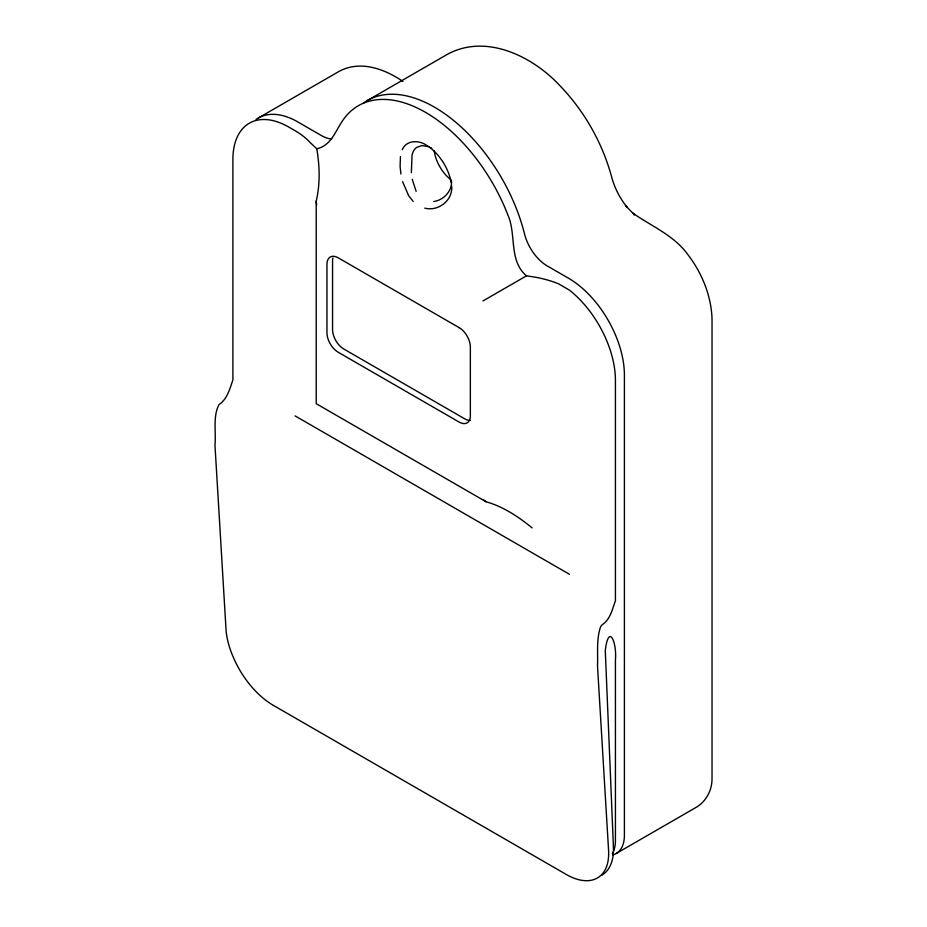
<?xml version="1.0" encoding="UTF-8"?>
<svg xmlns="http://www.w3.org/2000/svg" width="927" height="927" viewBox="0 0 927 927"><rect width="100%" height="100%" fill="white"/><g stroke="black" fill="none" stroke-linecap="round" stroke-linejoin="round"><path stroke-width="1.39" d="M451.692 186.176C452.967 200.313 438.286 211.692 424.821 208.158M532.156 527.892C518.274 516.629 503.338 506.652 486.015 501.727L316.223 403.697L316.223 201.171C320.255 183.882 319.757 166.211 316.756 148.726L309.989 142.41A83.187 48.03 0 0 0 295.099 130.719L288.911 127.138A79.224 45.736 60 0 0 232.897 159.49L232.897 379.977C229.78 388.83 227.277 399.155 218.946 404.647C212.665 416.918 216.223 432.005 214.971 445.215L226.014 629.294A63.395 34.079 56.8 0 0 233.523 657.718A63.372 34.844 57.7 0 0 273.372 705.366L566.293 874.474A63.372 34.844 57.7 0 0 604.056 871.647A63.395 34.079 56.8 0 0 608.564 850.152L597.509 666.073C598.042 653.153 596.27 639.503 600.511 627.058A4.542 2.619 -60 0 1 602.283 624.694C610.325 619.445 612.283 609.213 615.435 600.847L615.435 380.348A79.224 45.736 60 0 0 569.445 290.151L558.564 283.813A83.187 48.03 0 0 0 529.479 276.292L526.478 275.84C508.738 260.927 516.385 234.798 508.135 215.643A134.299 77.532 60 0 0 425.516 112.352A134.299 77.532 60 0 0 342.897 120.243C335.609 130.742 330.997 145.91 316.756 148.726M400.452 156.593L400.105 166.617L400.928 174.079M402.295 149.745C406.072 140.093 418.587 139.85 426.13 145.041A36.732 21.205 60 0 1 438.633 155.991L442.237 160.869A36.987 21.356 60 0 1 449.966 177.266L451.275 182.816M258.262 118.042L338.934 71.472C360.058 59.849 384.543 68.853 402.932 81.437M366.814 100.834L447.474 54.264C484.96 33.928 529.699 54.96 557.057 82.712L558.564 84.287C583.883 110.174 602.341 142.41 611.75 177.37C614.717 188.262 619.989 198.355 627.011 207.173L626.003 206.153L634.532 214.925L632.712 213.071C651.345 226.176 673.466 235.087 687.417 253.986C701.739 272.584 711.218 295.273 712.029 318.9L712.029 779.097C711.913 790.291 706.386 800.928 696.861 806.942L616.2 853.512M482.944 300.974L526.478 275.84M433.743 201.518C443.651 200.162 452.434 190.974 451.484 180.707M428.344 146.651L421.947 145.551L416.663 147.393A28.459 16.431 60 0 0 412.052 155.11L411.356 172.712M429.479 147.196L431.739 148.274M295.099 415.899L569.445 574.288M482.944 499.479L486.015 501.727M413.199 201.449L408.668 195.748L402.596 181.669M416.13 191.344L412.225 179.282M316.223 201.171L316.628 204.96M331.82 138.957A34.067 19.664 60 0 1 321.634 135.69L297.88 121.97A79.224 45.736 60 0 0 256.037 119.479M363.43 103.059A134.299 77.532 60 0 1 524.497 233.859A34.067 19.664 60 0 0 547.324 265.991L568.39 278.146A79.224 45.736 60 0 1 624.404 375.168L624.404 835.378A39.606 22.874 60 0 1 612.851 854.879M450.985 179.792A28.517 16.466 60 0 1 434.218 150.765M601.774 875.204A63.372 34.844 57.7 0 0 613.419 847.081L605.285 650.325C608.738 622.759 616.976 642.341 615.435 660.012L615.435 840.557A39.606 22.874 60 0 1 612.388 853.477M332.944 257.891A15.84 9.143 60 0 0 332.561 261.02L332.561 329.583A15.84 9.143 60 0 0 343.766 348.992L464.763 418.853A15.84 9.143 60 0 0 470.36 420.348M459.166 327.648L338.158 257.787A15.84 9.143 60 0 0 326.964 264.253L326.964 332.816A15.84 9.143 60 0 0 338.158 352.225L459.166 422.086A15.84 9.143 60 0 0 470.36 415.609L470.36 347.046A15.84 9.143 60 0 0 459.166 327.648"/></g></svg>
